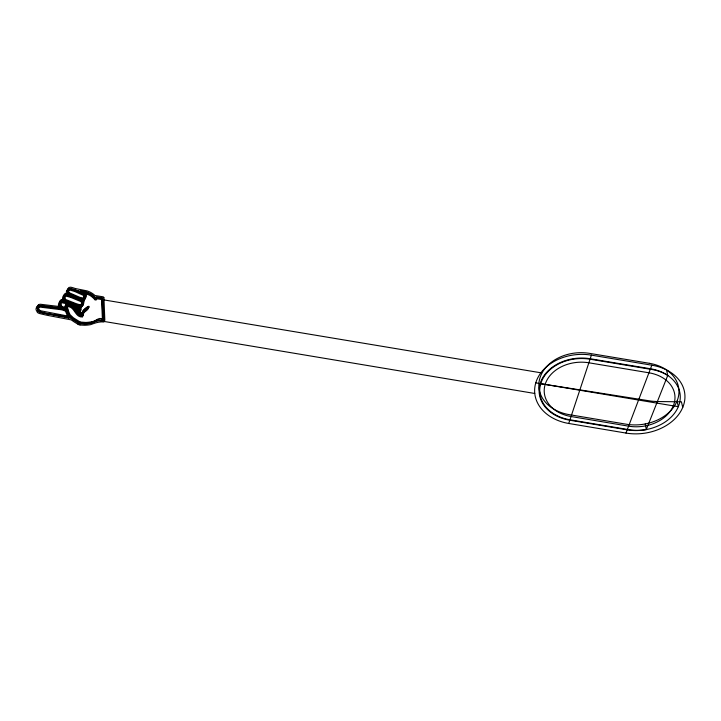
<?xml version="1.0" encoding="UTF-8"?>
<svg xmlns="http://www.w3.org/2000/svg" width="721" height="721" viewBox="0 0 721 721"><rect width="100%" height="100%" fill="white"/><g stroke="black" fill="none" stroke-linecap="round" stroke-linejoin="round"><path stroke-width="1.08" d="M82.762 304.595L82.735 304.695A10.689 7.922 28.6 0 1 82.149 306.488M568.743 423.47L591.4 355.147L651.829 365.196A46.162 34.527 -7 0 1 683.102 406.509A46.162 34.527 -7 0 1 625.981 433.069L568.743 423.47A45.54 34.878 -4.2 0 1 536.054 381.959A45.54 34.878 -4.2 0 1 591.4 355.147M625.981 433.069L651.829 365.196M38.7 306.894L39.943 305.578A2.46 1.784 29.2 0 1 40.899 305.461L62.592 308.155M667.745 375.425A40.962 30.624 -7 0 0 650.288 369.242L590.048 359.22A40.376 30.922 -4.2 0 0 540.975 382.986A40.376 30.922 -4.2 0 0 569.96 419.784L627.369 429.41A40.962 30.624 -7 0 0 646.277 429.59L667.745 375.425L666.51 369.927M79.139 310.472L78.823 311.13M82.338 316.916C74.614 317.736 74.822 305.19 66.269 306.749A21.324 15.853 27.7 0 0 66.855 310.751L66.918 311.057M82.825 316.095L81.752 316.222L77.796 314.365A4.047 2.983 28 0 0 79.265 313.229M83.312 315.284C75.606 316.113 75.831 303.568 67.287 305.136M60.582 302.919L60.267 303.586A13.32 9.842 28.2 0 0 59.915 304.794L60.429 307.696L66.098 310.327A29.228 21.81 27.5 0 0 68.765 316.366L68.991 316.681A8.138 6.002 27.9 0 0 69.64 317.312L65.962 317.096M61.096 302.108L60.789 302.784A13.311 9.833 28.2 0 0 60.438 303.992L60.943 306.894L65.773 309.048A26.253 19.566 27.6 0 1 65.386 305.812L65.89 304.758L71.217 305.542A7.363 5.426 28.2 0 1 73.362 306.704L76.282 309.778A17.701 12.96 28.3 0 1 77.535 311.932L77.751 312.373A1.848 1.361 28 0 0 78.247 312.058M61.618 301.306L61.303 301.982A13.293 9.833 28.3 0 0 60.952 303.18L61.465 306.083L66.278 308.246A26.226 19.557 27.6 0 1 65.899 305.01L66.395 303.947L71.721 304.731A7.354 5.426 28.2 0 1 73.866 305.902L76.787 308.967A17.683 12.96 28.3 0 1 78.03 311.121L78.247 311.562A1.839 1.361 28 0 0 78.742 311.247M60.167 300.828L59.618 302.36A13.212 9.77 28.3 0 0 59.483 304.514L59.528 304.974A3.299 2.433 28.7 0 0 60.483 306.677L40.664 304.28A3.929 2.857 29.2 0 0 38.474 304.821M77.832 312.761L78.147 312.094A13.465 9.923 28.5 0 0 78.517 310.904C77.661 304.235 66.53 304.217 61.15 302.487A1.676 1.235 28.8 0 0 60.753 302.712M78.328 311.941L78.643 311.283A13.456 9.923 28.6 0 0 79.013 310.084C78.165 303.433 67.053 303.397 61.673 301.684M80.698 305.911L80.914 305.488A12.176 9.022 28.7 0 0 81.41 303.874L81.482 302.766M81.194 305.1L81.41 304.677A12.158 9.012 28.7 0 0 81.906 303.063L81.978 301.964M81.689 304.298L81.906 303.874A12.14 9.012 28.8 0 0 82.401 302.261L82.464 301.153A2.596 1.929 28.4 0 0 82.122 300.035L71.595 295.736M63.331 295.925L63.646 295.52A2.695 1.992 29 0 1 64.268 295.141L67.368 295.277A3.172 2.361 29.1 0 1 66.341 293.555A4.587 3.416 29 0 1 66.287 293.276A10.301 7.679 28.8 0 1 66.476 291.401A11.365 8.481 28.8 0 1 66.584 290.851L67.81 289.058L69.694 288.788A26.037 19.197 28.3 0 1 74.443 290.184L81.978 291.419L90.08 294.456A13.672 10.202 28.1 0 1 92.351 295.989L93.784 297.25A17.574 13.077 28.1 0 1 95.514 299.161L96.776 299.125L95.884 297.764L102.058 298.71L102.959 320.367L98.002 319.574L91.116 322.557A34.59 25.785 28.8 0 1 89.188 322.9A38.402 28.651 29 0 1 85.294 323.269L79.652 322.837M64.367 294.321L64.683 293.916A2.686 1.992 29 0 1 65.305 293.546L68.396 293.672A3.163 2.352 29.1 0 1 67.377 291.96A4.578 3.407 29.1 0 1 67.323 291.681M82.104 306.47L81.293 307.272A3.001 2.226 28.2 0 1 80.5 307.543C77.985 306.957 81.112 309.922 79.878 311.526A11.13 8.21 28.3 0 1 79.319 313.256M82.6 305.659L81.788 306.461A3.001 2.226 28.2 0 1 80.995 306.731C78.481 306.146 81.599 309.111 80.373 310.706A11.112 8.201 28.4 0 1 79.815 312.445A4.038 2.983 28 0 1 78.319 313.599M36.618 307.218L37.384 306.416A3.938 2.857 29.1 0 1 39.583 305.875L59.428 308.309A3.308 2.433 28.6 0 1 58.473 306.587L58.437 306.128A13.248 9.779 28.3 0 1 58.581 303.965L59.131 302.441A4.11 3.028 28.7 0 1 60.312 301.324M84.718 311.057C92.279 305.875 89.17 303.947 83.519 310.201A13.438 9.995 27.1 0 0 82.582 311.887A13.465 10.004 27 0 0 81.599 313.509A16.105 11.969 26.9 0 0 81.04 315.753L80.446 315.465M84.231 311.869C91.792 306.686 88.683 304.758 83.032 311.012A13.447 10.004 27 0 0 82.086 312.698A16.087 11.969 26.9 0 0 81.527 314.933L78.292 313.554M83.735 312.68C91.315 307.497 88.196 305.569 82.545 311.832A16.06 11.96 26.9 0 0 82.023 314.122L78.787 312.743M84.33 300.008L83.42 300.756A2.803 2.091 28.4 0 1 82.473 300.954L82.014 300.927A3.911 2.911 28.3 0 1 82.861 303M62.078 308.958L40.358 306.272A2.46 1.784 29.1 0 0 39.403 306.38L38.159 307.696A5.407 3.929 29 0 0 37.997 308.606C40.394 316.267 58.906 313.121 65.097 316.943M38.465 304.812L37.708 305.614A6.696 4.867 29 0 0 37.15 307.326A6.606 4.804 29 0 0 37.177 308.246L38.474 310.778A3.235 2.343 29.1 0 0 39.439 311.463L40.673 311.914A239.444 187.307 40.2 0 0 48.487 313.725L62.015 316.375M82.969 298.864L79.698 298.215A33.346 25.253 29.7 0 1 78.724 297.863L68.495 293.438A1.559 1.163 29.1 0 1 68.297 292.996L68.234 291.644A8.895 6.633 28.8 0 1 68.423 290.77L70.252 288.391L75.453 289.77A1.036 0.775 29.1 0 0 75.903 289.959L84.555 293.898A2.469 1.848 28.6 0 1 84.799 294.862L84.808 295.475A8.661 6.462 28.9 0 1 84.438 296.917L83.843 297.827A1.523 1.136 28.5 0 1 83.465 298.07L80.193 297.413A33.301 25.244 29.7 0 1 79.22 297.061L69 292.636M66.783 305.938C74.714 304.316 74.488 314.275 80.446 315.645M82.509 300.125L82.969 300.143A2.803 2.091 28.5 0 0 83.906 299.945L84.826 299.197A9.815 7.318 28.8 0 0 85.7 295.718L85.357 294.456A2.722 2.037 28.6 0 0 84.681 293.636L84.069 293.204M80.373 304.758L80.626 304.776A1.812 1.343 28.2 0 0 81.599 304.415M81.158 323.387L85.529 323.621A38.438 28.687 28.9 0 0 91.612 322.999C96.488 321.169 100.21 319.872 104.833 320.34L103.941 297.863M80.175 325.027L84.564 325.261A38.528 28.714 28.9 0 0 90.657 324.639C95.542 322.81 99.273 321.512 103.914 321.981L102.986 299.323M61.564 309.769L39.817 307.074A2.469 1.784 29.1 0 0 38.862 307.182L37.618 308.507A5.417 3.929 29 0 0 37.456 309.408L38.033 311.4L39.619 312.4L69.126 318.132A8.147 6.011 27.9 0 1 68.477 317.501L68.252 317.186A29.264 21.828 27.5 0 1 65.602 311.139L62.105 309.904M540.903 372.793L101.58 299.521L95.352 298.512L96.29 299.936L95.037 299.963A17.592 13.086 28.1 0 0 93.306 298.052L91.864 296.791A13.69 10.202 28.1 0 0 89.593 295.259L85.457 293.492L79.932 292.239M63.133 308.282L66.602 309.516A29.191 21.801 27.5 0 0 69.27 315.555L69.495 315.87A8.129 6.002 28 0 0 70.135 316.501L40.691 310.787L39.114 309.787L38.537 307.795A5.398 3.929 29 0 1 38.7 306.894M535.766 382.878L678.317 406.689L677.037 401.083M534.766 393.477L97.759 320.394L90.639 323.378A34.635 25.803 28.7 0 1 88.701 323.729A38.447 28.66 28.9 0 1 84.808 324.09L79.256 323.702M62.475 316.231L68.053 317.249M68.576 317.573L72.19 318.24L75.426 320.457A59.419 45.162 28.6 0 0 76.66 321.215L78.679 322.395M82.338 291.78L80.437 291.446A22.261 16.484 28.2 0 1 84.078 293.186M64.223 299.828L62.222 299.585A3.308 2.442 28.8 0 0 61.375 299.747M62.574 309.084L65.296 310.057M63.187 301.432L61.186 301.198A3.317 2.442 28.8 0 0 60.339 301.36M82.69 291.572L86.069 292.483A18.998 14.132 28 0 1 87.71 293.096L88.196 293.303M80.229 322.062L85.781 322.449A38.357 28.633 29 0 0 89.665 322.089A34.545 25.776 28.8 0 0 91.594 321.737C96.091 321.683 98.57 316.113 103.418 319.547L102.526 297.908L96.317 296.899L97.254 298.323L96.001 298.35A17.556 13.068 28.1 0 0 94.271 296.439L92.838 295.186A13.654 10.193 28.1 0 0 90.567 293.654L86.448 291.888L80.932 290.644A22.234 16.475 28.2 0 1 84.573 292.384M70.577 297.34L81.094 301.657A2.596 1.938 28.3 0 1 81.446 302.757M75.777 304.469L75.011 304.199A38.213 27.804 27.3 0 0 74.182 303.892L64.818 300.152A2.623 1.938 28.8 0 1 64.457 299.035L64.475 297.917A12.176 9.04 28.5 0 1 64.953 296.295L65.16 295.862A1.28 0.946 29 0 1 65.377 295.637A1.839 1.361 29 0 1 66.494 295.394A25.532 18.737 28.1 0 1 71.082 296.565L81.59 300.855M75.471 288.562L87.061 290.887A18.953 14.123 28 0 1 88.692 291.491L89.179 291.699A15.438 11.518 28.1 0 1 94.965 295.493L103.256 296.845L103.932 297.674M74.434 291.365L69.486 289.977L67.909 291.563A8.904 6.642 28.8 0 0 67.72 292.438L67.774 293.798A1.559 1.163 29.1 0 0 67.972 294.24L78.219 298.665A33.382 25.271 29.6 0 0 79.193 299.017L82.473 299.675A1.532 1.145 28.4 0 0 82.852 299.44L83.447 298.53A8.679 6.471 28.8 0 0 83.825 297.088L83.843 296.475A2.469 1.848 28.6 0 0 83.6 295.493L74.93 291.572A1.045 0.775 29.1 0 1 74.416 291.392M78.697 324.639L78.418 324.486A9.914 7.318 27.4 0 1 77.985 324.216L77.841 324.126M79.761 323.044L79.4 322.855A9.887 7.318 27.5 0 1 78.968 322.575L78.886 322.53M80.148 322.017L73.443 317.817L70.153 314.78A27.903 20.837 27.5 0 1 68.026 309.444M79.607 322.801L72.938 318.628L69.649 315.591A27.939 20.846 27.4 0 1 67.513 310.246L67.35 309.958A21.297 15.844 27.7 0 1 66.747 305.929M79.121 323.621L72.442 319.448L69.144 316.402A27.975 20.855 27.4 0 1 67.008 311.057M77.688 324.035L75.678 322.846A59.564 45.207 28.5 0 1 74.434 322.089L71.19 319.872L47.433 315.347A240.102 187.622 40.1 0 1 39.601 313.536L38.357 313.076A3.244 2.352 29.1 0 1 37.393 312.391L36.095 309.859A6.615 4.804 29 0 1 36.6 307.281M84.564 292.402L85.168 292.834A2.713 2.037 28.6 0 1 85.853 293.654L86.223 294.916A9.797 7.318 28.9 0 1 85.303 298.386L84.402 299.143A2.794 2.091 28.5 0 1 83.456 299.341L83.005 299.314A3.902 2.902 28.4 0 1 83.843 301.378M64.304 300.954L73.677 304.695A38.258 27.813 27.3 0 1 74.506 305.01L75.272 305.28A24.19 18.133 29.1 0 0 79.373 306.425L79.634 306.398A1.812 1.343 28.2 0 0 80.608 306.028M682.742 407.419L681.426 401.813L657.264 401.543A59.654 31.994 18.6 0 1 651.297 401.128L540.75 383.707M645.25 423.939L646.277 429.59M85.24 296.529L84.862 295.259A2.722 2.037 28.5 0 0 84.186 294.438L83.573 294.006A22.288 16.493 28.1 0 0 79.932 292.257M102.986 299.251L102.31 298.458L93.991 297.115A15.474 11.527 28.1 0 0 88.196 293.294M64.935 298.224L64.989 297.115A12.158 9.04 28.5 0 1 65.467 295.493L65.674 295.06A1.28 0.946 29 0 1 65.89 294.835A1.83 1.361 29 0 1 67.008 294.592A25.505 18.728 28.1 0 1 71.586 295.763M63.908 299.837L63.953 298.719A12.185 9.049 28.4 0 1 64.43 297.097L64.647 296.664A1.28 0.946 29 0 1 64.854 296.439A1.839 1.361 29 0 1 65.972 296.196A25.568 18.746 28 0 1 70.568 297.367M101.58 299.521L102.49 321.187M84.339 295.673L84.321 296.277A8.67 6.471 28.8 0 1 83.942 297.719L83.348 298.638A1.523 1.136 28.5 0 1 82.969 298.873M82.554 300.098A3.902 2.902 28.4 0 1 83.348 302.189A10.454 7.76 28.6 0 1 83.239 303.775A10.671 7.922 28.6 0 1 82.636 305.677M82.879 315.978A14.555 10.833 26.9 0 1 84.159 311.823M84.303 295.664A2.469 1.848 28.6 0 0 84.096 294.691L75.399 290.761A1.045 0.775 29.1 0 1 74.93 290.59L70.297 289.202L68.937 289.968A8.886 6.633 28.8 0 0 68.747 290.842L68.801 292.194A1.559 1.154 29.1 0 0 69 292.636M79.878 305.614A24.154 18.124 29.1 0 1 75.777 304.451M81.103 305.217A1.812 1.343 28.2 0 1 80.13 305.578M81.626 300.846A2.596 1.929 28.4 0 1 81.942 301.955M61.267 301.91A1.676 1.235 28.8 0 1 61.682 301.702M60.203 300.846A4.101 3.019 28.8 0 1 61.348 299.72M64.169 299.837A4.317 3.199 28.9 0 1 63.565 297.773L63.547 296.827A12.257 9.103 28.6 0 1 64.241 294.556M67.278 291.672A10.274 7.67 28.8 0 1 67.504 289.806A11.338 8.472 28.8 0 1 67.621 289.256L68.846 287.472L70.721 287.192A25.974 19.179 28.3 0 1 75.462 288.589M80.887 323.341A5.308 3.92 27.5 0 1 79.968 323.125M83.897 301.396A10.436 7.76 28.6 0 1 83.726 302.973L83.726 303.072A10.662 7.913 28.6 0 1 83.131 304.866L82.284 305.65A2.992 2.226 28.2 0 1 81.491 305.929C78.977 305.334 82.095 308.3 80.869 309.895A11.103 8.201 28.4 0 1 80.301 311.634M80.247 311.607A4.038 2.983 28 0 1 78.814 312.788M83.366 315.158A14.537 10.824 26.9 0 1 84.645 311.012M67.873 309.129A21.27 15.835 27.7 0 1 67.251 305.127M64.971 298.233A2.614 1.938 28.9 0 0 65.296 299.359L74.678 303.081A38.168 27.786 27.3 0 1 75.507 303.397L76.273 303.667A24.126 18.115 29.1 0 0 80.373 304.803M61.79 301.108A1.676 1.235 28.8 0 1 62.204 300.9C67.54 302.595 78.67 302.631 79.508 309.282A13.438 9.914 28.6 0 1 79.139 310.472M85.204 296.52A9.824 7.327 28.8 0 1 84.312 299.999M82.915 303.009A10.464 7.769 28.6 0 1 82.744 304.586M82.383 316.789A14.573 10.833 26.9 0 1 83.672 312.644M64.268 300.963A2.623 1.938 28.8 0 1 63.935 299.846M65.251 309.859A26.289 19.575 27.5 0 1 64.872 306.623L65.377 305.56L70.712 306.353A7.372 5.426 28.2 0 1 72.857 307.516L75.786 310.589A17.719 12.969 28.2 0 1 77.039 312.752L77.255 313.184A1.848 1.361 28 0 0 77.751 312.869M63.133 301.45A4.335 3.199 28.8 0 1 62.538 299.377L62.511 298.431A12.284 9.112 28.5 0 1 63.205 296.16M79.905 324.973A5.317 3.92 27.4 0 1 78.995 324.765M649.36 363.303L589.535 353.362A40.691 31.282 -4.4 0 0 540.101 377.453A40.691 31.282 -4.4 0 0 569.329 414.665L626.315 424.218A41.241 30.976 -7.1 0 0 677.325 400.353A41.241 30.976 -7.1 0 0 649.36 363.303M650.468 368.764L590.211 358.743A40.98 31.382 -4.2 0 0 540.399 382.869A40.98 31.382 -4.2 0 0 569.824 420.226L627.207 429.842A41.548 31.075 -7 0 0 678.614 405.95A41.548 31.075 -7 0 0 650.468 368.764M648.936 372.793L588.868 362.789A35.816 27.434 -4.2 0 0 545.328 383.878A35.816 27.434 -4.2 0 0 571.05 416.522L628.604 426.165A36.311 27.155 -7 0 0 673.531 405.283A36.311 27.155 -7 0 0 648.936 372.793"/></g></svg>
